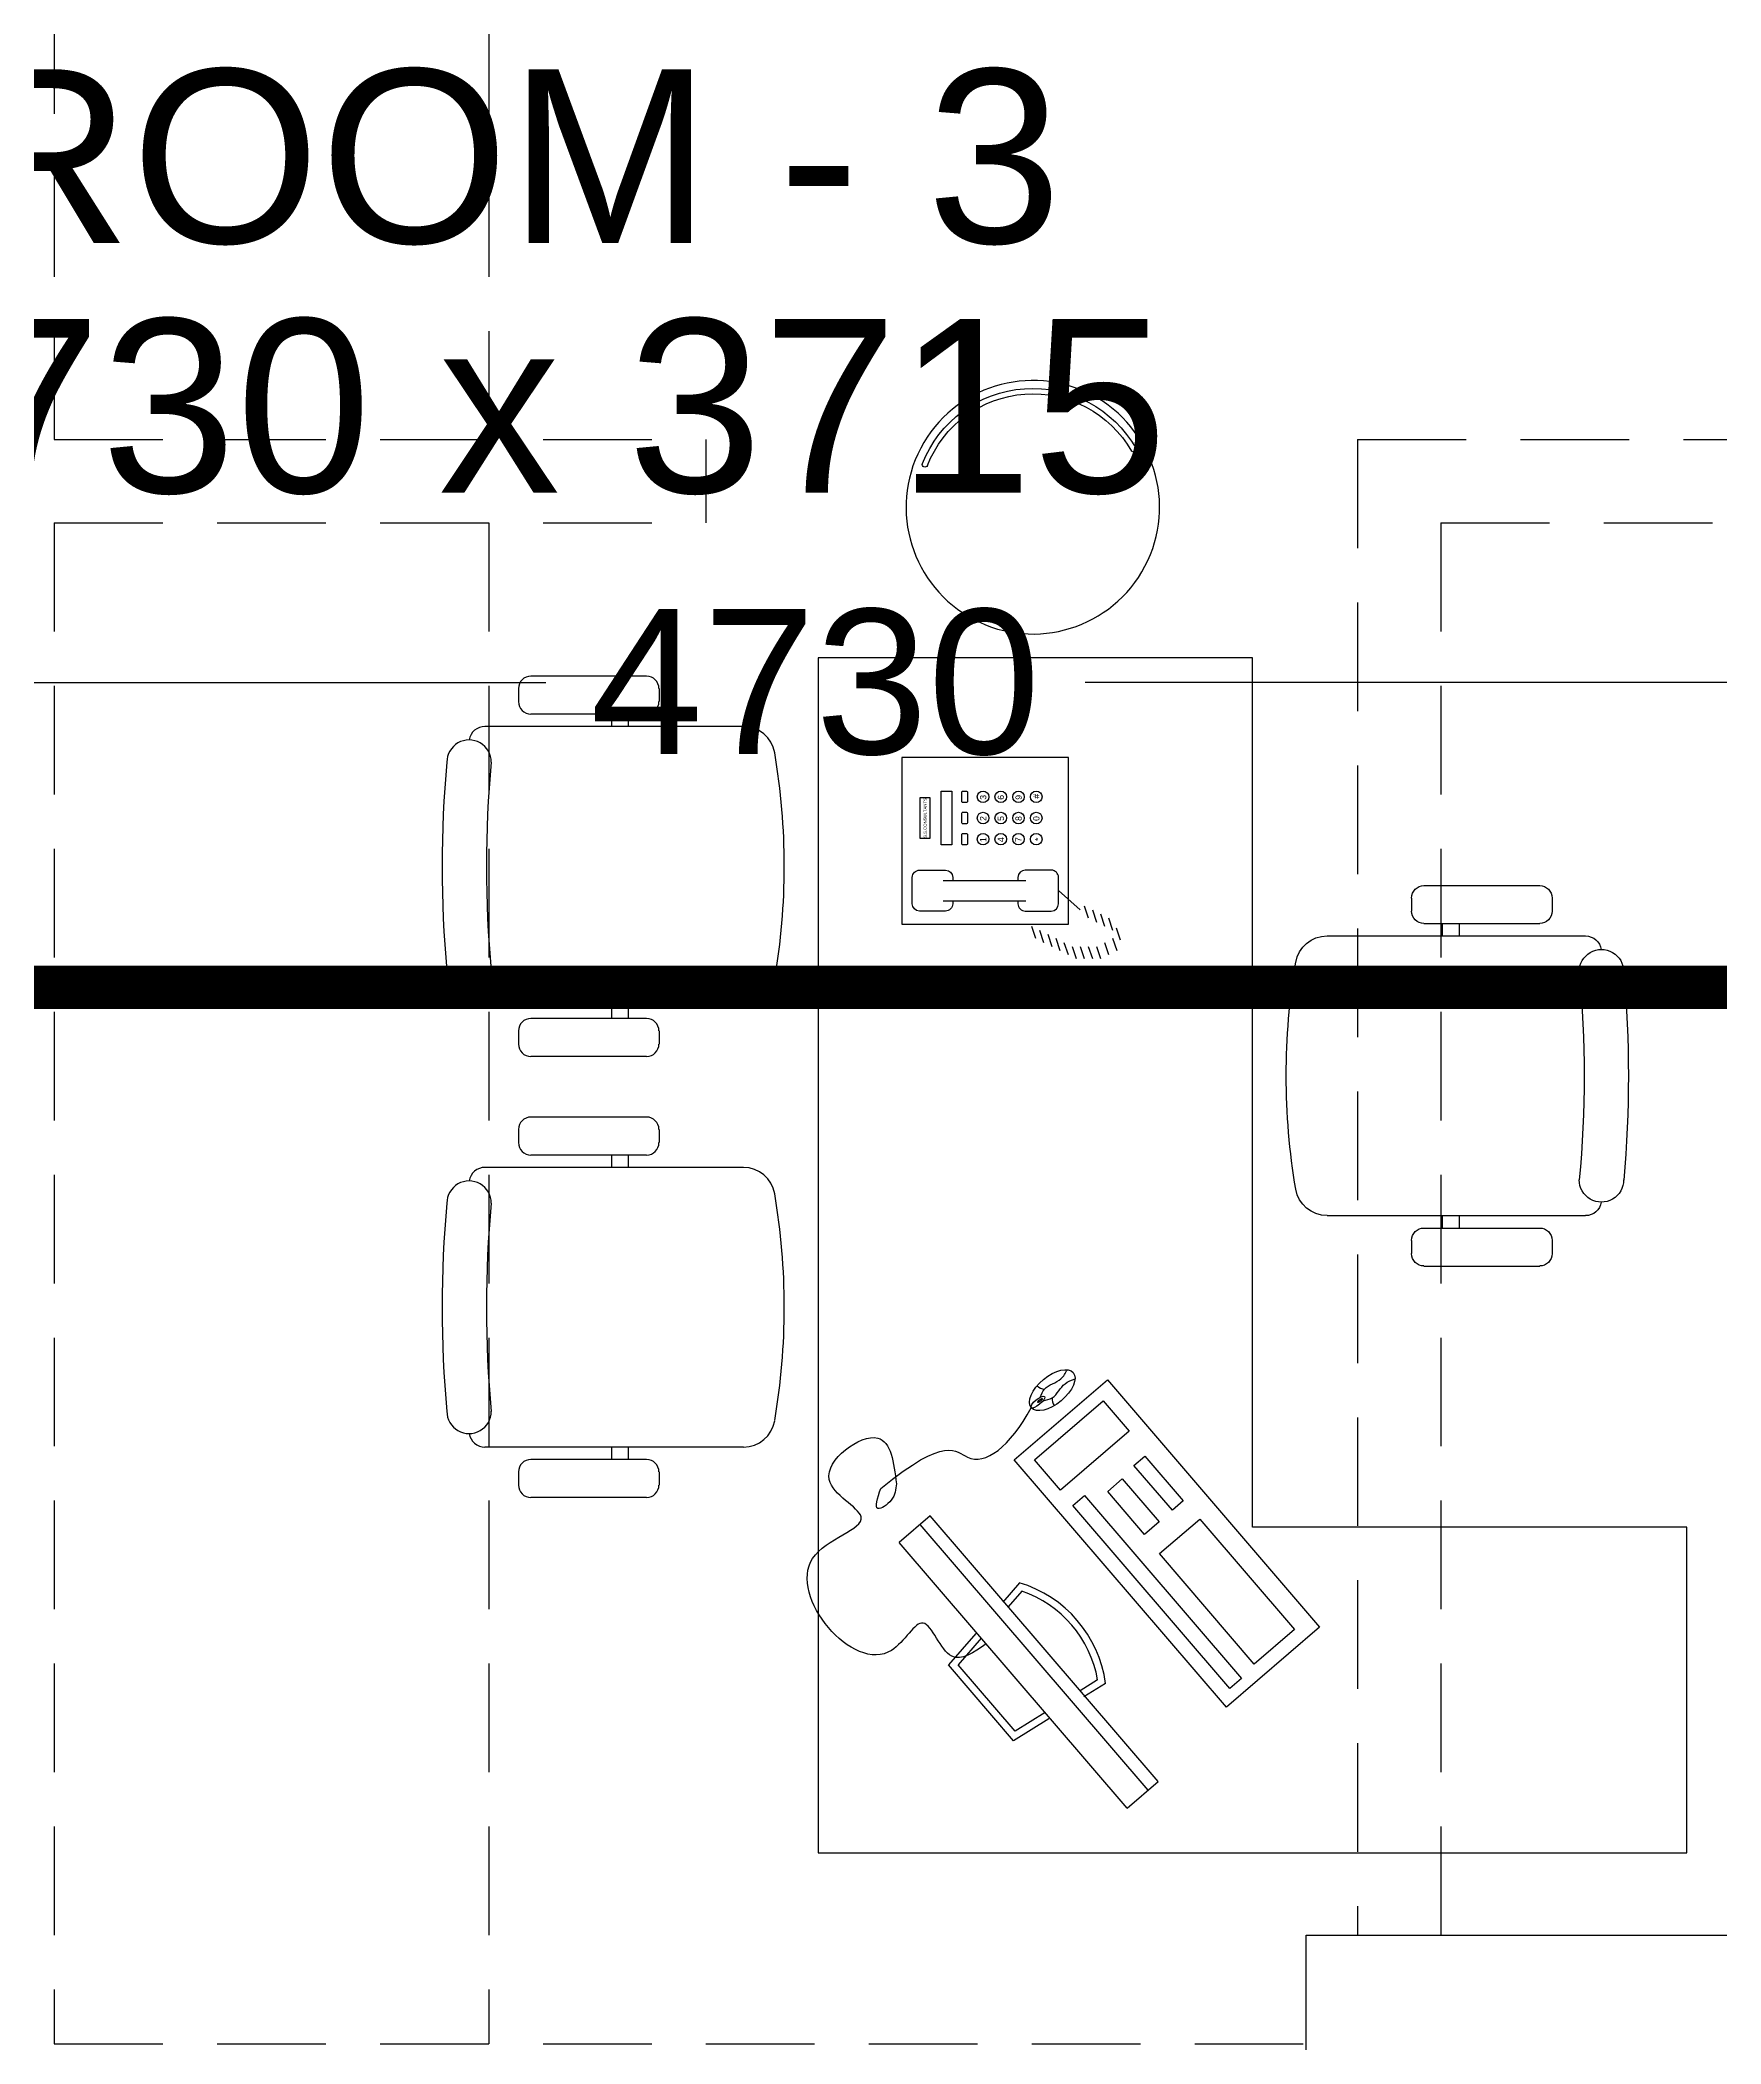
# Model space of a CAD drawing. Extents: x 6345096 to 6738923, y -6490958 to -6305885.
# Drawn here: x 6627412 to 6629733, y -6433189 to -6430422 of the extents above; entities that cross this region are included whole.
import ezdxf
from ezdxf.enums import TextEntityAlignment as Align

# ---------------------------------------------------------------- set-up
doc = ezdxf.new("R2010")
doc.units = 0
doc.header["$LTSCALE"] = 600
doc.header["$MEASUREMENT"] = 0
doc.header["$PDMODE"] = 35
doc.linetypes.add('DASHED', pattern=[0.75, 0.5, -0.25])
doc.linetypes.add('HIDDEN', pattern=[0.375, 0.25, -0.125])
doc.layers.get('0').update_dxf_attribs({"linetype": 'CONTINUOUS'})
doc.layers.get('Defpoints').update_dxf_attribs({"linetype": 'CONTINUOUS'})
for name, color, linetype in [('FURN', 32, 'CONTINUOUS'), ('furniture', 33, 'CONTINUOUS'), ('HS', 251, 'CONTINUOUS'), ('LA-column', 3, 'CONTINUOUS'), ('Room Dim', 1, 'CONTINUOUS'), ('Sections', 10, 'CONTINUOUS'), ('TEXT', 6, 'CONTINUOUS'), ('Walls', 7, 'CONTINUOUS'), ('Working Dim', 5, 'CONTINUOUS')]:
    doc.layers.add(name, color=color, linetype=linetype)
doc.styles.add('ari', font='arial.ttf')
doc.styles.add('ARIAL', font='arial.ttf')
doc.dimstyles.new('int. dim', dxfattribs={"dimtxt": 200, "dimasz": 80, "dimexe": 80, "dimexo": 0, "dimgap": 70, "dimtad": 0, "dimdec": 0, "dimzin": 12, "dimdsep": 46, "dimtxsty": 'ari', "dimblk": 'OBLIQUE', "dimcen": 2, "dimdle": 80, "dimclrd": 256, "dimclre": 256, "dimclrt": 6, "dimadec": 0, "dimazin": 0, "dimtfac": 1, "dimtdec": 0, "dimtix": 1, "dimtmove": 2, "dimatfit": 3, "dimfxl": 1, "dimtolj": 1, "dimtzin": 0, "dimlwd": -1, "dimlwe": -1, "dimarcsym": 0})

# ---------------------------------------------------------------- blocks, each defined once
blk = doc.blocks.new('A$C75CE7277')
at = {"layer": 'furniture'}
for p, q in [((164.9, 368), (173.5, 425.3)), ((173.5, 425.3), (312.5, 425.3)), ((321.1, 368), (312.5, 425.3)), ((174.9, 366.5), (182.3, 415.1)), ((182.3, 415.1), (303.8, 415.1)), ((311.1, 366.5), (303.8, 415.1)), ((0, 366.5), (486, 366.5)), ((0, 328), (486, 328)), ((151, 276.3), (156.3, 311.3)), ((162, 281.4), (166.3, 309.8)), ((324, 281.4), (319.7, 309.8)), ((335, 276.3), (329.7, 311.3))]:
    blk.add_line(p, q, dxfattribs=at)
blk.add_lwpolyline([(0, 366.5), (0, 309.8), (486, 309.8), (486, 366.5)], dxfattribs=at)
for points in [[(16.8, 170.4), (469.2, 170.4), (469.2, 0), (16.8, 0)], [(33.1, 150.1), (368, 150.1), (368, 128.6), (33.1, 128.6)], [(395.2, 149.3), (450.8, 149.3), (450.8, 23.5), (395.2, 23.5)], [(36.9, 102.3), (239, 102.3), (239, 28.6), (36.9, 28.6)], [(272.6, 100.6), (351.4, 100.6), (351.4, 73.9), (272.6, 73.9)], [(273, 49.4), (355.1, 49.4), (355.1, 29.5), (273, 29.5)]]:
    blk.add_lwpolyline(points, close=True, dxfattribs=at)
for centre, radius, start, end in [((243, 418.7), 159.4, 239.4611, 300.5389), ((243, 418.7), 169.5, 237.1302, 302.8698), ((489.9, 66.1), 13.2, 37.5347, 89.1748), ((526.4, 66.1), 13.3, 89.2599, 139.5773)]:
    blk.add_arc(centre, radius, start, end, dxfattribs=at)
for centre, major_axis, ratio in [((508.2, 67.5), (-0.5, -38), 0.504094), ((508.6, 93.5), (-0.2, -12), 0.321688), ((508.4, 89.7), (-0.03, -4.1), 0.266102)]:
    blk.add_ellipse(centre, major_axis=major_axis, ratio=ratio, dxfattribs=at)
for points in [[(300.6, 366.5), (318.7, 414), (379.3, 414), (379.3, 472.2), (547.5, 472.2), (547.5, 383.5), (615.5, 383.5), (615.5, 294.8), (550.5, 316.5)], [(550.5, 316.5), (537.8, 336.7), (541, 358.3), (559.8, 337.1)], [(505.3, 86.6), (500.3, 74.4), (503.5, 48.2), (499.4, 33.4)], [(511.6, 86.5), (516.3, 74.7), (512.3, 48.1), (516.1, 33.2)]]:
    blk.add_spline(points, degree=3, dxfattribs=at)
blk.add_open_spline([(559.8, 337.1), (556.6, 218.6), (490.6, 234.2), (486.6, 163.4), (508.7, 105.5)], degree=3, knots=[0, 0, 0, 0, 1.558339, 3.964451, 3.964451, 3.964451, 3.964451], dxfattribs=at)
blk = doc.blocks.new('A$C5D0630F4')
at = {"layer": 'furniture', "color": 8}
for p, q in [((-1013.8, 1607.6), (-1013.8, 1589.5)), ((-836.8, 1624.8), (-996.6, 1624.8)), ((-819.6, 1607.6), (-819.6, 1589.5)), ((-702.9, 1555.2), (-1060, 1555.2)), ((-836.8, 1572.3), (-996.6, 1572.3)), ((-885.4, 1572.3), (-885.4, 1555.2)), ((-862.1, 1572.3), (-862.1, 1555.2)), ((-484.4, 1512.3), (-484.4, 1282.3)), ((-254.1, 1512.3), (-484.4, 1512.3)), ((-254.1, 1282.3), (-254.1, 1512.3)), ((-427.3, 1342.6), (-313, 1342.6)), ((-267.8, 1328.5), (-237.9, 1302)), ((236.9, 1335.5), (396.7, 1335.5)), ((-427.3, 1314.5), (-313, 1314.5)), ((-232.3, 1307.6), (-226.7, 1290.8)), ((-221.1, 1302), (-215.5, 1285.2)), ((219.7, 1318.3), (219.7, 1300.2)), ((413.9, 1318.3), (413.9, 1300.2)), ((-484.4, 1282.3), (-254.1, 1282.3)), ((-305.2, 1279.6), (-299.6, 1262.7)), ((-294, 1274), (-288.4, 1257.1)), ((-209.9, 1296.4), (-204.3, 1279.6)), ((-198.7, 1290.8), (-193.1, 1274)), ((-188.1, 1277.2), (-182.5, 1260.4)), ((236.9, 1283), (396.7, 1283)), ((262.2, 1283), (262.2, 1265.9)), ((285.5, 1283), (285.5, 1265.9)), ((-282.8, 1268.3), (-277.1, 1251.5)), ((-271.5, 1262.7), (-265.9, 1245.9)), ((-260.3, 1257.1), (-254.7, 1240.3)), ((-249.1, 1251.5), (-243.5, 1234.7)), ((-237.9, 1251.5), (-232.3, 1234.7)), ((-226.7, 1251.5), (-221.1, 1234.7)), ((-215.5, 1251.5), (-209.9, 1234.7)), ((-204.3, 1257.1), (-198.7, 1240.3)), ((-193.1, 1262.7), (-187.5, 1245.9)), ((103, 1265.9), (460.1, 1265.9)), ((-702.9, 1169.1), (-1060, 1169.1)), ((-885.4, 1169.1), (-885.4, 1152)), ((-862.1, 1169.1), (-862.1, 1152)), ((-1013.8, 1134.9), (-1013.8, 1116.7)), ((-836.8, 1152), (-996.6, 1152)), ((-819.6, 1134.9), (-819.6, 1116.7)), ((-836.8, 1099.5), (-996.6, 1099.5)), ((-1013.8, 998.8), (-1013.8, 980.6)), ((-836.8, 1015.9), (-996.6, 1015.9)), ((-819.6, 998.8), (-819.6, 980.6)), ((-702.9, 946.3), (-1060, 946.3)), ((-836.8, 963.4), (-996.6, 963.4)), ((-885.4, 963.4), (-885.4, 946.3)), ((-862.1, 963.4), (-862.1, 946.3)), ((103, 879.8), (460.1, 879.8)), ((236.9, 862.7), (396.7, 862.7)), ((262.2, 879.8), (262.2, 862.7)), ((285.5, 879.8), (285.5, 862.7)), ((219.7, 845.6), (219.7, 827.4)), ((413.9, 845.6), (413.9, 827.4)), ((236.9, 810.2), (396.7, 810.2)), ((-702.9, 560.2), (-1060, 560.2)), ((-885.4, 560.2), (-885.4, 543.2)), ((-862.1, 560.2), (-862.1, 543.2)), ((-1013.8, 526), (-1013.8, 507.8)), ((-836.8, 543.2), (-996.6, 543.2)), ((-819.6, 526), (-819.6, 507.8)), ((-836.8, 490.7), (-996.6, 490.7))]:
    blk.add_line(p, q, dxfattribs=at)
blk.add_lwpolyline([(0, 449.8), (0, 1649.8), (-599.9, 1649.8), (-599.9, 0), (599.9, 0), (599.9, 449.8), (0, 449.8)], dxfattribs=at)
at = {"layer": 'furniture', "color": 8, "elevation": 0}
for points in [[(-458.8, 1400.4), (-458.8, 1457.3), (-445.7, 1457.3), (-445.7, 1400.4)], [(-430.1, 1391.6), (-430.1, 1466.1), (-415.1, 1466.1), (-415.1, 1391.6)]]:
    blk.add_lwpolyline(points, close=True, dxfattribs=at)
at = {"layer": 'furniture', "color": 8}
for points in [[(-401.5, 1452.1), (-401.5, 1464.1, -0.414214), (-399.5, 1466.1), (-395.5, 1466.1, -0.414214), (-393.5, 1464.1), (-393.5, 1452.1, -0.414214), (-395.5, 1450.1), (-399.5, 1450.1, -0.414214)], [(-401.5, 1422.8), (-401.5, 1434.8, -0.414214), (-399.5, 1436.8), (-395.5, 1436.8, -0.414214), (-393.5, 1434.8), (-393.5, 1422.8, -0.414214), (-395.5, 1420.8), (-399.5, 1420.8, -0.414214)], [(-401.5, 1393.6), (-401.5, 1405.6, -0.414214), (-399.5, 1407.6), (-395.5, 1407.6, -0.414214), (-393.5, 1405.6), (-393.5, 1393.6, -0.414214), (-395.5, 1391.6), (-399.5, 1391.6, -0.414214)]]:
    blk.add_lwpolyline(points, format="xyb", close=True, dxfattribs=at)
for points in [[(-413.9, 1314.5), (-413.9, 1310.3, -0.414241), (-423.9, 1300.3), (-459.9, 1300.3, -0.414186), (-469.9, 1310.3), (-469.9, 1346.8, -0.414241), (-459.9, 1356.8), (-423.9, 1356.8, -0.414186), (-413.9, 1346.8), (-413.9, 1342.5)], [(-323.9, 1314.5), (-323.9, 1310.3, 0.414241), (-313.9, 1300.3), (-277.8, 1300.3, 0.414186), (-267.8, 1310.3), (-267.8, 1346.8, 0.414241), (-277.8, 1356.8), (-313.9, 1356.8, 0.414186), (-323.9, 1346.8), (-323.9, 1342.5)]]:
    blk.add_lwpolyline(points, format="xyb", dxfattribs=at)
for centre in [(-372.1, 1458.1), (-347.6, 1458.1), (-323.1, 1458.1), (-298.6, 1458.1), (-372.1, 1428.8), (-347.6, 1428.8), (-323.1, 1428.8), (-298.6, 1428.8), (-372.1, 1399.6), (-347.6, 1399.6), (-323.1, 1399.6), (-298.6, 1399.6)]:
    blk.add_circle(centre, 8, dxfattribs=at)
at = {"layer": 'furniture', "color": 8, "extrusion": (0, 0, -1)}
for centre, major_axis, start_param, end_param in [((-303.3, 1857.9), (-154.9, 81.5), 1.871765232713639, 8.154950539893225), ((-303.3, 1857.9), (-88.8, 137.9), -0.622969, 1.625443), ((-303.3, 1857.9), (48.2, 149), -1.507903, 0.740509), ((-164.8, 1938.7), (2.9, 2.9), 0.714732, 2.963144), ((-452.3, 1916.9), (3.35, 1.56), 0.857963, 3.90553), ((236.9, 1318.3), (12.1, 12.1), 3.926991, 5.497787), ((396.7, 1318.3), (-12.1, 12.1), 0.785398, 2.356194), ((236.9, 1300.2), (-12.1, 12.1), 3.926991, 5.497787), ((396.7, 1300.2), (12.1, 12.1), 0.785398, 2.356194), ((103, 1222.2), (-11.2, 42.3), -1.143999, 0.258671), ((482, 1216.6), (-21.7, 21.7), 5.497787, 8.63938), ((460.1, 1244), (-15.5, 15.5), 0.785398, 2.207354), ((982.6, 1072.9), (-8.6, 935.9), 4.553487, 4.889738), ((-1096.9, 1072.8), (-11.3, 1554.9), 1.485447, 1.670639), ((-1083.5, 1072.8), (-1599.3, 104.6), 2.986466, 3.166126), ((103, 923.6), (15.6, 40.9), 2.777366, 4.180037), ((482, 929.2), (-21.7, 21.7), 2.356194, 5.497787), ((460.1, 901.7), (15.5, 15.5), 0.934239, 2.356194), ((236.9, 845.6), (12.1, 12.1), 3.926991, 5.497787), ((396.7, 845.6), (-12.1, 12.1), 0.785398, 2.356194), ((236.9, 827.4), (-12.1, 12.1), 3.926991, 5.497787), ((396.7, 827.4), (12.1, 12.1), 0.785398, 2.356194)]:
    blk.add_ellipse(centre, major_axis=major_axis, ratio=1, start_param=start_param, end_param=end_param, dxfattribs=at)
at = {"layer": 'furniture', "color": 8}
for centre, major_axis, start_param, end_param in [((-996.6, 1607.6), (12.1, 12.1), 0.785398, 2.356194), ((-836.8, 1607.6), (-12.1, 12.1), 3.926991, 5.497787), ((-996.6, 1589.5), (-12.1, 12.1), 0.785398, 2.356194), ((-836.8, 1589.5), (12.1, 12.1), 3.926991, 5.497787), ((-1060, 1533.3), (15.5, 15.5), 0.785398, 2.207354), ((-702.9, 1511.5), (11.2, 42.3), -1.143999, 0.258671), ((-1081.9, 1505.9), (21.7, 21.7), 5.497787, 8.63938), ((483.6, 1362.1), (1599.3, 104.6), 2.986466, 3.166126), ((497, 1362.1), (11.3, 1554.9), 1.485447, 1.670639), ((-1582.5, 1362.2), (8.6, 935.9), 4.553487, 4.889738), ((-1081.9, 1218.5), (21.7, 21.7), 2.356194, 5.497787), ((-702.9, 1212.9), (-15.6, 40.9), 2.777366, 4.180037), ((-1060, 1191), (15.5, 15.5), 2.505035, 3.926991), ((-996.6, 1134.9), (12.1, 12.1), 0.785398, 2.356194), ((-836.8, 1134.9), (-12.1, 12.1), 3.926991, 5.497787), ((-996.6, 1116.7), (-12.1, 12.1), 0.785398, 2.356194), ((-836.8, 1116.7), (12.1, 12.1), 3.926991, 5.497787), ((-996.6, 998.8), (12.1, 12.1), 0.785398, 2.356194), ((-836.8, 998.8), (-12.1, 12.1), 3.926991, 5.497787), ((-996.6, 980.6), (-12.1, 12.1), 0.785398, 2.356194), ((-836.8, 980.6), (12.1, 12.1), 3.926991, 5.497787), ((-1060, 924.5), (15.5, 15.5), 0.785398, 2.207354), ((-702.9, 902.6), (11.2, 42.3), -1.143999, 0.258671), ((-1081.9, 897), (21.7, 21.7), 5.497787, 8.63938), ((483.6, 753.2), (1599.3, 104.6), 2.986466, 3.166126), ((497, 753.2), (11.3, 1554.9), 1.485447, 1.670639), ((-1582.5, 753.3), (8.6, 935.9), 4.553487, 4.889738), ((-1081.9, 609.6), (21.7, 21.7), 2.356194, 5.497787), ((-702.9, 604), (-15.6, 40.9), 2.777366, 4.180037), ((-1060, 582.1), (15.5, 15.5), 2.505035, 3.926991), ((-996.6, 526), (12.1, 12.1), 0.785398, 2.356194), ((-836.8, 526), (-12.1, 12.1), 3.926991, 5.497787), ((-996.6, 507.8), (-12.1, 12.1), 0.785398, 2.356194), ((-836.8, 507.8), (12.1, 12.1), 3.926991, 5.497787)]:
    blk.add_ellipse(centre, major_axis=major_axis, ratio=1, start_param=start_param, end_param=end_param, dxfattribs=at)
at = {"layer": 'furniture', "color": 8, "extrusion": (0, 0, -1), "xscale": -0.9944751381987783, "yscale": 0.9944751379080117, "zscale": -0.9944751381987783, "rotation": 229.3852815551396}
blk.add_blockref('A$C75CE7277', (-103.5, 298.9), dxfattribs=at)
at = {"layer": 'furniture', "color": 8, "style": 'ARIAL'}
for s, height, p in [('S.S.CONSULTANTS', 4.234, (-450, 1401.2, 0)), ('3', 8.57, (-367.7, 1454, 0)), ('6', 8.57, (-343.2, 1454, 0)), ('9', 8.57, (-318.7, 1454, 0)), ('#', 8.57, (-294.2, 1455.5, 0)), ('2', 8.57, (-367.7, 1424.8, 0)), ('5', 8.57, (-343.2, 1424.8, 0)), ('8', 8.57, (-318.7, 1424.8, 0)), ('0', 8.57, (-294.2, 1424.8, 0)), ('1', 8.57, (-367.7, 1395.6, 0)), ('4', 8.57, (-343.2, 1395.6, 0)), ('7', 8.57, (-318.7, 1395.6, 0)), ('*', 8.57, (-291.7, 1397.1, 0))]:
    blk.add_text(s, height=height, rotation=90, dxfattribs=at).set_placement(p)
blk = doc.blocks.new('_Oblique')
at = {"color": 0, "linetype": 'ByBlock', "lineweight": -2}
blk.add_line((-0.5, -0.5), (0.5, 0.5), dxfattribs=at)
blk = doc.blocks.new('*D2194')
at = {"layer": 'Defpoints', "color": 0, "transparency": 16777216}
for p in [(6626117.5, -6431309.2), (6626117.5, -6431473.8, 5.1), (6630847.5, -6431473.8, 5.1)]:
    blk.add_point(p, dxfattribs=at)
at = {"layer": 'Working Dim', "transparency": 16777216}
for p, q in [((6626117.5, -6431473.8), (6626117.5, -6431229.2)), ((6630847.5, -6431473.8), (6630847.5, -6431229.2)), ((6626037.5, -6431309.2), (6628110.2, -6431309.2)), ((6630927.5, -6431309.2), (6628854.9, -6431309.2))]:
    blk.add_line(p, q, dxfattribs=at)
at = {"layer": 'Working Dim', "transparency": 16777216, "xscale": 80, "yscale": 80, "zscale": 80, "rotation": 180}
blk.add_blockref('_Oblique', (6626117.5, -6431309.2), dxfattribs=at)
at = {"layer": 'Working Dim', "transparency": 16777216, "xscale": 80, "yscale": 80, "zscale": 80}
blk.add_blockref('_Oblique', (6630847.5, -6431309.2), dxfattribs=at)
at = {"layer": 'Working Dim', "color": 6, "transparency": 16777216, "insert": (6628482.5, -6431309.2), "char_height": 200, "attachment_point": 5, "style": 'ari'}
blk.add_mtext('\\A1;4730', dxfattribs=at)
blk = doc.blocks.new('A$C2CD672AE')
at = {"layer": 'FURN', "color": 8, "linetype": 'HIDDEN'}
for p, q in [((97712.1, 26950.1, 2.3), (97712.1, 25450.2, 2.3)), ((97712.1, 25335.2, 2.3), (97712.1, 23235.2, 2.3))]:
    blk.add_line(p, q, dxfattribs=at)
at = {"layer": 'Walls', "color": 8, "linetype": 'HIDDEN'}
for p, q in [((97112.1, 26950.1), (97112.1, 25450.2)), ((97112.1, 25450.2), (98012.1, 25450.2)), ((98012.1, 25450.2), (98012.1, 25335.2)), ((98912.1, 25450.2), (99927.1, 25450.2)), ((98912.1, 25450.2), (98912.1, 23385.1)), ((97112.1, 25335.2), (98012.1, 25335.2)), ((97112.1, 25335.2), (97112.1, 23235.2)), ((99027.1, 25335.2), (99927.1, 25335.2)), ((99027.1, 25335.2), (99027.1, 23385.1)), ((97112.1, 23235.2), (98842.1, 23235.2))]:
    blk.add_line(p, q, dxfattribs=at)

msp = doc.modelspace()

# ---------------------------------------------------------------- linework, layer by layer
at = {"layer": 'LA-column', "color": 2, "elevation": 1.031}
msp.add_lwpolyline([(6629160.354, -6433788.816), (6629160.354, -6433038.816), (6629910.354, -6433038.816), (6629910.354, -6433788.816)], close=True, dxfattribs=at)
at = {"layer": 'Sections', "linetype": 'DASHED', "lineweight": 0, "ltscale": 2, "const_width": 60, "flags": 128}
msp.add_lwpolyline([(6654551.252, -6431729.833), (6655099.12, -6430597.18), (6655099.12, -6431729.833), (6529675.592, -6431729.833), (6529675.592, -6430597.18), (6530223.46, -6431729.833)], dxfattribs=at)

# ---------------------------------------------------------------- block references
at = {"layer": 'furniture'}
msp.add_blockref('A$C5D0630F4', (6629086.129, -6432924.985, -2.168), dxfattribs=at)
at = {"layer": 'HS'}
msp.add_blockref('A$C2CD672AE', (6530319.294, -6456423.902, 8.17), dxfattribs=at)

# ---------------------------------------------------------------- texts
at = {"layer": 'Room Dim', "style": 'ARIAL'}
msp.add_text('4730 x 3715', height=240, dxfattribs=at).set_placement((6628045.961, -6431047.055, -2.168), align=Align.CENTER)
at = {"layer": 'TEXT', "color": 7, "style": 'ARIAL'}
msp.add_text('ROOM - 3', height=240, dxfattribs=at).set_placement((6628059.058, -6430702.376, -2.168), align=Align.CENTER)

# ---------------------------------------------------------------- dimensions: what is measured, and where the dimension line sits
at = {"layer": 'Working Dim'}
dim = msp.add_linear_dim(base=(6626117.541, -6431309.23, -2.848), p1=(6630847.542, -6431473.811, 2.283), p2=(6626117.541, -6431473.811, 2.283), angle=180, dimstyle='int. dim', override={"dimtxt": 200}, dxfattribs=at)
dim.commit()
dim.dimension.update_dxf_attribs({"geometry": '*D2194', "text_midpoint": (6628482.541, -6431309.23, -2.848)})

doc.saveas('drawing.dxf')
